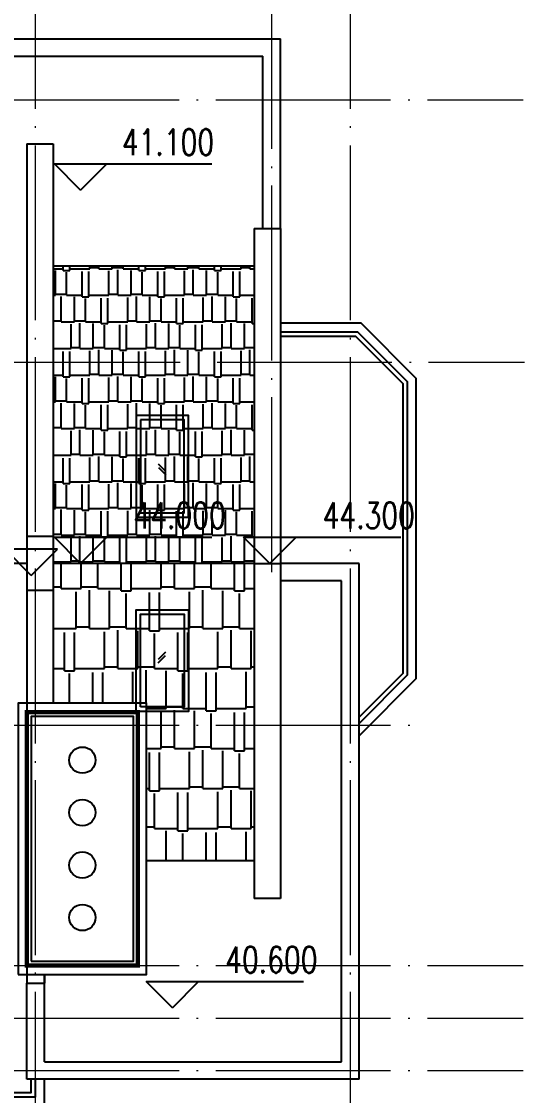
# Model space of a CAD drawing. Extents: x 1332633 to 1595679, y 264824 to 640777.
# Drawn here: x 1387370 to 1393123, y 412359 to 424642 of the extents above; entities that cross this region are included whole.
import ezdxf

# ---------------------------------------------------------------- set-up
doc = ezdxf.new("R2010")
doc.units = 0
doc.header["$LTSCALE"] = 1000
doc.header["$MEASUREMENT"] = 0
doc.linetypes.add('DOTE', pattern=[2.42, 2, -0.2, 0.02, -0.2])
for name, color, linetype in [('A-Balcony(建筑阳台)', 32, 'CONTINUOUS'), ('A-BALCONY_建筑阳台_', 6, 'CONTINUOUS'), ('A-Wall(建筑墙)', 255, 'CONTINUOUS'), ('A-WALL_建筑墙_', 255, 'CONTINUOUS'), ('A-WINDOW(建筑门窗)', 4, 'CONTINUOUS'), ('A-建筑屋顶', 33, 'CONTINUOUS'), ('DIM_ELEV', 3, 'CONTINUOUS'), ('hatch', 251, 'CONTINUOUS')]:
    doc.layers.add(name, color=color, linetype=linetype)
doc.layers.add('DOTE', color=1, linetype='DOTE', lineweight=13)
doc.layers.add('PUB_TEXT', color=7, linetype='CONTINUOUS', lineweight=13)
doc.styles.add('_TCH_DIM', font='SIMPLEX', dxfattribs={"width": 0.8, "bigfont": 'HZTXT'})

msp = doc.modelspace()

# ---------------------------------------------------------------- hatches: boundary and pattern name
at = {"layer": 'hatch', "ltscale": 0.2}
h = msp.add_hatch(dxfattribs=at)
h.set_pattern_fill('AR-RSHKE', color=256, scale=100, style=0)
h.set_pattern_definition([(360, (-143339.6, 94459.1), (647.7, 304.8), [152.4, -127, 177.8, -76.2, 228.6, -101.6]), (360, (-143187.2, 94471.8), (647.7, 304.8), [127, -482.6, 101.6, -152.4]), (360, (-142882.4, 94440.05), (647.7, 304.8), [76.2, -787.4]), (90, (-143339.6, 94459.1), (-215.9, 304.8), [292.1, -927.1]), (90, (-143187.2, 94459.1), (-215.9, 304.8), [285.75, -933.45]), (90, (-143060.2, 94459.1), (-215.9, 304.8), [266.7, -952.5]), (90, (-142882.4, 94440.05), (-215.9, 304.8), [292.1, -927.1]), (90, (-142806.2, 94440.05), (-215.9, 304.8), [292.1, -927.1]), (90, (-142577.6, 94459.1), (-215.9, 304.8), [279.4, -939.8])])
h.paths.add_polyline_path([(1387732, 421843), (1387732, 418444), (1390032, 418444), (1390032, 421843)])
h = msp.add_hatch(dxfattribs=at)
h.set_pattern_fill('AR-RSHKE', color=256, scale=150, style=0)
h.set_pattern_definition([(360, (-143339.6, 94459.1), (971.55, 457.2), [228.6, -190.5, 266.7, -114.3, 342.9, -152.4]), (360, (-143111, 94478.15), (971.55, 457.2), [190.5, -723.9, 152.4, -228.6]), (360, (-142653.8, 94430.53), (971.55, 457.2), [114.3, -1181.1]), (90, (-143339.6, 94459.1), (-323.85, 457.2), [438.15, -1390.65]), (90, (-143111, 94459.1), (-323.85, 457.2), [428.625, -1400.175]), (90, (-142920.5, 94459.1), (-323.85, 457.2), [400.05, -1428.75]), (90, (-142653.8, 94430.53), (-323.85, 457.2), [438.15, -1390.65]), (90, (-142539.5, 94430.53), (-323.85, 457.2), [438.15, -1390.65]), (90, (-142196.6, 94459.1), (-323.85, 457.2), [419.1, -1409.7])])
h.paths.add_polyline_path([(1387732, 418444), (1387732, 416844), (1388802, 416844), (1388802, 415044), (1390032, 415044), (1390032, 418444)])

# ---------------------------------------------------------------- linework, layer by layer
at = {"layer": 'A-Balcony(建筑阳台)'}
for points in [[(1390332, 421194), (1391253, 421194), (1391882, 420564), (1391882, 417123), (1391232, 416473)], [(1383232, 413144), (1383232, 412144), (1387632, 412144), (1387632, 412544)], [(1383332, 413144), (1383332, 412344), (1387532, 412344), (1387532, 412544)], [(1383382, 413144), (1383382, 412394), (1387482, 412394), (1387482, 412544)]]:
    msp.add_lwpolyline(points, dxfattribs=at)
msp.add_lwpolyline([(1387482, 413894), (1388652, 413894), (1388652, 416694), (1387482, 416694)], close=True, dxfattribs=at)
for centre in [(1388067, 416194), (1388067, 415594), (1388067, 414994), (1388067, 414394)]:
    msp.add_circle(centre, 150, dxfattribs=at)
at = {"layer": 'A-BALCONY_建筑阳台_'}
for points in [[(1390332, 421094), (1391212, 421094), (1391782, 420523), (1391782, 417164), (1391232, 416614)], [(1390332, 421044), (1391191, 421044), (1391732, 420502), (1391732, 417185), (1391232, 416685)]]:
    msp.add_lwpolyline(points, dxfattribs=at)
at = {"layer": 'A-Wall(建筑墙)'}
for p, q in [((1387032, 424444), (1390332, 424444)), ((1387432, 412544), (1387432, 413644)), ((1391232, 412544), (1387432, 412544))]:
    msp.add_line(p, q, dxfattribs=at)
at = {"layer": 'A-WALL_建筑墙_'}
for p, q in [((1390332, 422275), (1390332, 424444)), ((1387232, 424244), (1390132, 424244)), ((1390132, 422275), (1390132, 424244)), ((1391232, 418444), (1390332, 418444)), ((1391232, 412544), (1391232, 418444)), ((1391032, 418244), (1390332, 418244)), ((1391032, 412744), (1391032, 418244))]:
    msp.add_line(p, q, dxfattribs=at)
at = {"layer": 'A-WALL_建筑墙_', "ltscale": 0.2}
for p, q in [((1387432, 423244, 0), (1387432, 413644, 0)), ((1387432, 423244, 0), (1387732, 423244)), ((1387732, 423244, 0), (1387732, 416844, 0)), ((1390032, 422275), (1390032, 414612)), ((1390032, 422275), (1390332, 422275, 0)), ((1390332, 422275, 0), (1390332, 414612)), ((1390032, 421843), (1387732, 421843, 0)), ((1387432, 418754, 0), (1387732, 418754, 0)), ((1387432, 418444, 0), (1381333, 418444, 0)), ((1390032, 418444, 0), (1387732, 418444, 0)), ((1390032, 418444, 0), (1390332, 418444, 0)), ((1387732, 418133, 0), (1387432, 418133, 0)), ((1390032, 415044), (1388802, 415044)), ((1390332, 414612), (1390032, 414612)), ((1387632, 412744), (1387632, 413744)), ((1387632, 413744, 0), (1387632, 413644, 0)), ((1387432, 413644, 0), (1387632, 413644, 0)), ((1387632, 412744), (1391032, 412744))]:
    msp.add_line(p, q, dxfattribs=at)
at = {"layer": 'A-WALL_建筑墙_', "ltscale": 0.2, "const_width": 50}
msp.add_lwpolyline([(1387432, 413844), (1388702, 413844), (1388702, 416744), (1387432, 416744)], close=True, dxfattribs=at)
at = {"layer": 'A-WINDOW(建筑门窗)'}
for p, q in [((1388934, 419581), (1389018, 419497)), ((1388937, 419540), (1389021, 419456)), ((1388934, 417306), (1389018, 417391)), ((1388937, 417347), (1389021, 417432))]:
    msp.add_line(p, q, dxfattribs=at)
for points in [[(1388682, 420135), (1388682, 418973), (1389282, 418973), (1389282, 420135)], [(1388732, 420085), (1388732, 419023), (1389232, 419023), (1389232, 420085)], [(1388682, 416752), (1388682, 417914), (1389282, 417914), (1389282, 416752)], [(1388732, 416802), (1388732, 417864), (1389232, 417864), (1389232, 416802)]]:
    msp.add_lwpolyline(points, close=True, dxfattribs=at)
at = {"layer": 'A-建筑屋顶', "ltscale": 0.2}
msp.add_line((1387632, 413644), (1387632, 413744), dxfattribs=at)
msp.add_lwpolyline([(1387332, 413744), (1388802, 413744), (1388802, 416844), (1387332, 416844)], close=True, dxfattribs=at)
at = {"layer": 'DIM_ELEV'}
for p, q in [((1388047, 422713, 0), (1387747, 423013, 0)), ((1387747, 423013, 0), (1389547, 423013, 0)), ((1388047, 422713, 0), (1388347, 423013, 0)), ((1388047, 418444, 0), (1387747, 418744, 0)), ((1387747, 418744, 0), (1389547, 418744, 0)), ((1388047, 418444, 0), (1388347, 418744, 0)), ((1390210, 418444), (1389910, 418744)), ((1389910, 418744), (1391710, 418744)), ((1390210, 418444), (1390510, 418744)), ((1387783, 418606, 0), (1385983, 418606, 0)), ((1387483, 418306, 0), (1387183, 418606, 0)), ((1387483, 418306, 0), (1387783, 418606, 0)), ((1389096, 413363), (1388796, 413663)), ((1388796, 413663), (1390596, 413663)), ((1389096, 413363), (1389396, 413663))]:
    msp.add_line(p, q, dxfattribs=at)
at = {"layer": 'DOTE'}
for p, q in [((1387532, 411544), (1387532, 428577)), ((1390232, 418344), (1390232, 428577)), ((1391132, 411544), (1391132, 428577)), ((1346032, 423744), (1393109, 423744)), ((1346047, 420744), (1393123, 420744)), ((1346032, 416594), (1391905, 416594)), ((1346032, 413844), (1393109, 413844)), ((1346032, 413244), (1393109, 413244)), ((1346032, 412644), (1393109, 412644))]:
    msp.add_line(p, q, dxfattribs=at)

# ---------------------------------------------------------------- texts
at = {"layer": 'PUB_TEXT', "style": '_TCH_DIM', "width": 0.752941}
for s, p in [('41.100', (1388518, 423113, 0)), ('44.000', (1388651, 418844, 0)), ('44.300', (1390814, 418844)), ('40.600', (1389700, 413763))]:
    msp.add_text(s, height=297.5, dxfattribs=at).set_placement(p)

doc.saveas('drawing.dxf')
